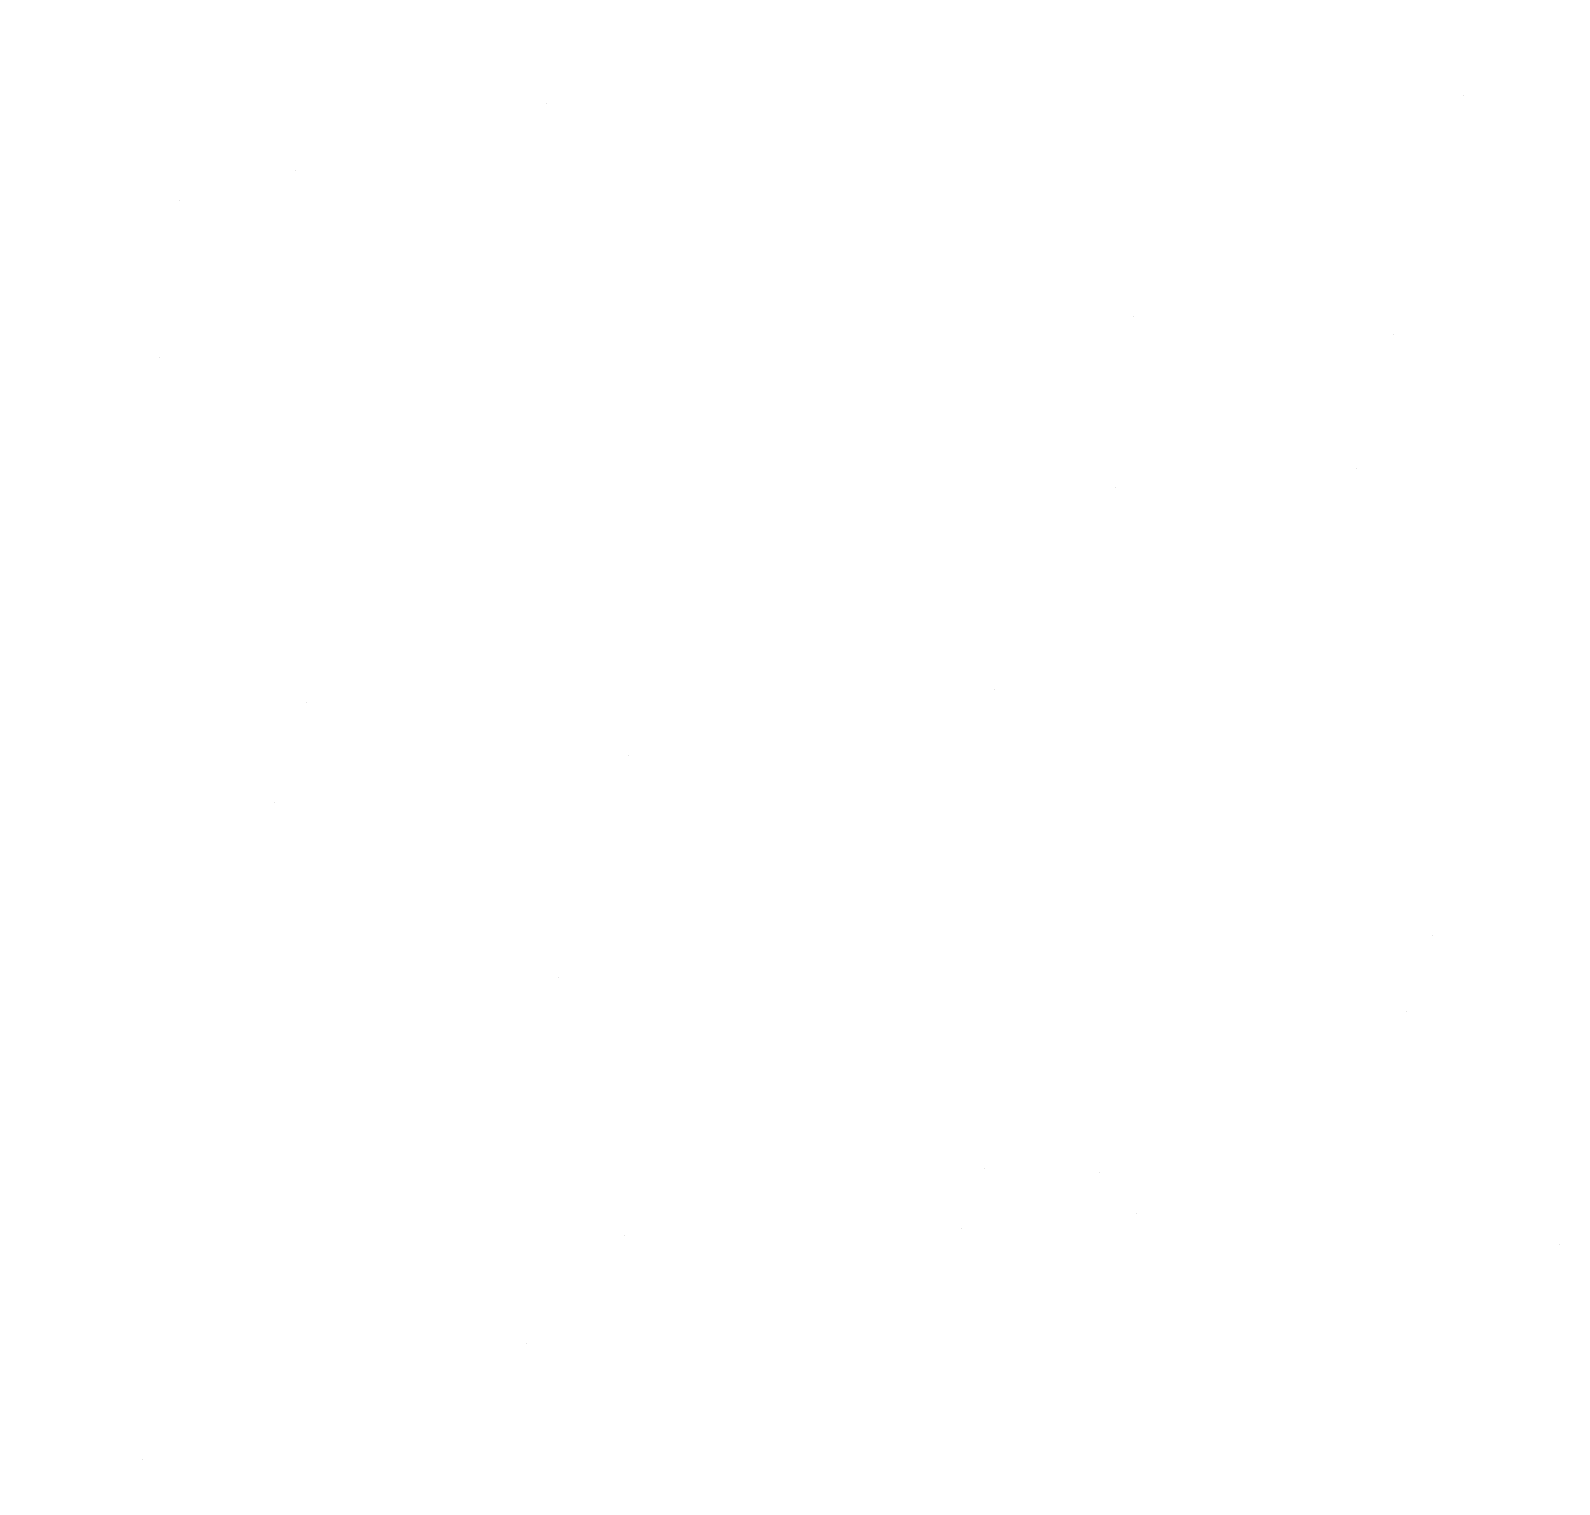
# Model space of a CAD drawing. Extents: x 17.6 to 52.5, y 0.1 to 49.5.
# Drawn here: x 48.67 to 49.749, y 7.66 to 8.686 of the extents above; entities that cross this region are included whole.
import ezdxf

# ---------------------------------------------------------------- set-up
doc = ezdxf.new("R2010")
doc.units = 0
doc.layers.get('0').update_dxf_attribs({"linetype": 'CONTINUOUS'})

msp = doc.modelspace()

# ---------------------------------------------------------------- linework, layer by layer
at = {"color": 7, "const_width": 0.0000000783}
for points in [[(49.7023, 8.686), (49.6985, 8.6641), (49.7074, 8.6622), (49.7149, 8.6588), (49.7208, 8.6539), (49.7251, 8.6476), (49.7277, 8.6398), (49.7285, 8.6304), (49.7278, 8.6212), (49.7255, 8.6137), (49.7217, 8.6079), (49.7168, 8.6038), (49.7114, 8.6014), (49.7055, 8.6006), (49.7004, 8.6013), (49.696, 8.6034), (49.6925, 8.607), (49.6901, 8.6116), (49.6873, 8.6191), (49.6842, 8.6296), (49.6798, 8.6441), (49.6759, 8.6553), (49.6724, 8.6632), (49.6687, 8.669), (49.6641, 8.6737), (49.6586, 8.6774), (49.6526, 8.6801), (49.6461, 8.6817), (49.6392, 8.6823), (49.633, 8.6818), (49.627, 8.6805), (49.6213, 8.6783), (49.6162, 8.6753), (49.6116, 8.6717), (49.6077, 8.6675), (49.605, 8.6636), (49.6026, 8.6589), (49.6005, 8.6534), (49.5989, 8.6474), (49.5979, 8.641), (49.5976, 8.6344), (49.5981, 8.6246), (49.5998, 8.6156), (49.6025, 8.6075), (49.6061, 8.6004), (49.6106, 8.5947), (49.6158, 8.5904), (49.622, 8.5871), (49.6294, 8.5846), (49.6381, 8.5828), (49.6414, 8.6044), (49.6345, 8.606), (49.6287, 8.6088), (49.624, 8.6129), (49.6205, 8.6182), (49.6184, 8.6248), (49.6177, 8.6328), (49.6183, 8.6419), (49.6202, 8.6492), (49.6233, 8.6545), (49.6272, 8.6581), (49.6316, 8.6602), (49.6364, 8.661), (49.6395, 8.6607), (49.6423, 8.6598), (49.645, 8.6583), (49.6474, 8.6561), (49.6496, 8.6533), (49.6515, 8.6498), (49.6528, 8.6462), (49.6549, 8.6397), (49.6578, 8.6303), (49.6621, 8.6163), (49.6659, 8.6054), (49.6691, 8.5977), (49.6725, 8.5919), (49.6768, 8.5871), (49.682, 8.5832), (49.6881, 8.5802), (49.6951, 8.5785), (49.703, 8.5779), (49.711, 8.5786), (49.7187, 8.5807), (49.726, 8.5843), (49.7327, 8.5892), (49.7383, 8.5954), (49.7428, 8.6029), (49.7461, 8.6113), (49.748, 8.6205), (49.7487, 8.6303), (49.7474, 8.6459), (49.7435, 8.6588), (49.737, 8.669), (49.7279, 8.6768), (49.7164, 8.6824), (49.7023, 8.686)], [(48.8184, 8.5881), (48.8215, 8.5653), (48.8352, 8.5699), (48.8467, 8.5765), (48.8559, 8.5852), (48.8627, 8.5959), (48.8668, 8.6083), (48.8682, 8.6225), (48.866, 8.6402), (48.8595, 8.6553), (48.8487, 8.6678), (48.8339, 8.677), (48.8156, 8.6826), (48.7939, 8.6845), (48.7714, 8.6826), (48.7525, 8.677), (48.7372, 8.6676), (48.726, 8.6552), (48.7193, 8.6406), (48.7171, 8.6237), (48.7193, 8.6074), (48.7258, 8.5932), (48.7368, 8.5811), (48.7518, 8.5719), (48.7703, 8.5664), (48.7924, 8.5645), (48.7941, 8.5645), (48.7962, 8.5646), (48.7989, 8.5647), (48.7989, 8.6617), (48.8135, 8.6598), (48.8257, 8.6558), (48.8354, 8.6496), (48.8424, 8.6417), (48.8466, 8.6326), (48.848, 8.6224), (48.8473, 8.6147), (48.8449, 8.6078), (48.841, 8.6017), (48.8353, 8.5963), (48.8278, 8.5918), (48.8184, 8.5881)], [(49.2138, 8.6771), (49.0138, 8.6771), (49.0138, 8.657), (49.0326, 8.657), (49.0259, 8.6521), (49.0204, 8.6467), (49.0161, 8.641), (49.013, 8.6346), (49.0112, 8.6274), (49.0106, 8.6193), (49.0116, 8.6086), (49.0148, 8.5988), (49.0201, 8.5899), (49.0273, 8.5821), (49.0363, 8.5757), (49.047, 8.5707), (49.0589, 8.567), (49.0716, 8.5649), (49.085, 8.5642), (49.0993, 8.565), (49.1127, 8.5673), (49.125, 8.5713), (49.1359, 8.5768), (49.145, 8.5838), (49.1522, 8.5922), (49.1575, 8.6014), (49.1606, 8.611), (49.1617, 8.6209), (49.1611, 8.628), (49.1594, 8.6346), (49.1565, 8.6407), (49.1528, 8.6462), (49.1484, 8.651), (49.1434, 8.6551), (49.2138, 8.6551), (49.2138, 8.6771)], [(49.399, 8.5922), (49.4021, 8.5705), (49.4175, 8.5741), (49.4305, 8.5802), (49.4411, 8.5887), (49.4489, 8.5992), (49.4536, 8.6112), (49.4552, 8.6247), (49.453, 8.6413), (49.4466, 8.6556), (49.4358, 8.6676), (49.421, 8.6767), (49.4025, 8.6821), (49.3802, 8.6839), (49.3652, 8.6831), (49.3516, 8.6808), (49.3392, 8.6769), (49.3285, 8.6714), (49.3197, 8.6643), (49.3129, 8.6556), (49.308, 8.6458), (49.3051, 8.6355), (49.3041, 8.6246), (49.3054, 8.6113), (49.3094, 8.5997), (49.316, 8.5899), (49.325, 8.582), (49.3363, 8.5762), (49.3498, 8.5726), (49.3535, 8.5941), (49.3446, 8.5966), (49.3373, 8.6002), (49.3316, 8.6049), (49.3275, 8.6104), (49.325, 8.6167), (49.3242, 8.6237), (49.3257, 8.6341), (49.3301, 8.6432), (49.3375, 8.6508), (49.3481, 8.6566), (49.3621, 8.66), (49.3795, 8.6612), (49.3972, 8.6601), (49.4113, 8.6567), (49.4218, 8.6512), (49.4292, 8.6438), (49.4336, 8.635), (49.435, 8.6249), (49.4341, 8.6168), (49.4311, 8.6095), (49.4262, 8.6032), (49.4192, 8.5982), (49.4102, 8.5945), (49.399, 8.5922)], [(48.7787, 8.5878), (48.7676, 8.5894), (48.7585, 8.5922), (48.7514, 8.5961), (48.7435, 8.6039), (48.7388, 8.613), (48.7372, 8.6235), (48.7385, 8.6331), (48.7422, 8.6416), (48.7485, 8.649), (48.7569, 8.6549), (48.767, 8.6587), (48.7787, 8.6605), (48.7787, 8.5878)], [(49.087, 8.6572), (49.1039, 8.656), (49.1177, 8.6526), (49.1282, 8.647), (49.1356, 8.6397), (49.1401, 8.6315), (49.1415, 8.6224), (49.14, 8.613), (49.1354, 8.6046), (49.1277, 8.5972), (49.1168, 8.5914), (49.1026, 8.5879), (49.0849, 8.5867), (49.068, 8.5878), (49.0542, 8.5913), (49.0435, 8.5969), (49.0359, 8.6042), (49.0313, 8.6123), (49.0298, 8.6214), (49.0314, 8.6304), (49.0363, 8.6387), (49.0444, 8.6463), (49.0556, 8.6523), (49.0698, 8.656), (49.087, 8.6572)], [(49.6989, 8.4626), (49.702, 8.4398), (49.7157, 8.4444), (49.7272, 8.4511), (49.7364, 8.4598), (49.7432, 8.4704), (49.7473, 8.4828), (49.7487, 8.497), (49.7465, 8.5147), (49.74, 8.5298), (49.7292, 8.5423), (49.7144, 8.5516), (49.6961, 8.5572), (49.6744, 8.559), (49.6519, 8.5571), (49.633, 8.5515), (49.6177, 8.5421), (49.6065, 8.5297), (49.5998, 8.5151), (49.5976, 8.4982), (49.5998, 8.4819), (49.6064, 8.4677), (49.6173, 8.4556), (49.6323, 8.4464), (49.6508, 8.4409), (49.6729, 8.4391), (49.6746, 8.4391), (49.6767, 8.4391), (49.6794, 8.4392), (49.6794, 8.5362), (49.694, 8.5343), (49.7062, 8.5303), (49.7159, 8.5241), (49.7229, 8.5162), (49.7271, 8.5072), (49.7285, 8.4969), (49.7278, 8.4892), (49.7254, 8.4823), (49.7215, 8.4762), (49.7158, 8.4709), (49.7083, 8.4663), (49.6989, 8.4626)], [(49.1119, 8.4485), (49.115, 8.4257), (49.1287, 8.4303), (49.1402, 8.437), (49.1494, 8.4457), (49.1562, 8.4563), (49.1603, 8.4687), (49.1617, 8.4829), (49.1595, 8.5006), (49.153, 8.5157), (49.1422, 8.5282), (49.1274, 8.5375), (49.1091, 8.5431), (49.0874, 8.5449), (49.0649, 8.543), (49.046, 8.5374), (49.0307, 8.528), (49.0195, 8.5156), (49.0128, 8.501), (49.0106, 8.4842), (49.0128, 8.4678), (49.0194, 8.4536), (49.0303, 8.4415), (49.0453, 8.4323), (49.0638, 8.4268), (49.0859, 8.425), (49.0876, 8.425), (49.0897, 8.425), (49.0924, 8.4251), (49.0924, 8.5221), (49.107, 8.5202), (49.1192, 8.5162), (49.1289, 8.51), (49.1359, 8.5021), (49.1401, 8.4931), (49.1415, 8.4828), (49.1408, 8.4751), (49.1384, 8.4682), (49.1345, 8.4621), (49.1288, 8.4568), (49.1213, 8.4522), (49.1119, 8.4485)], [(49.4519, 8.4664), (49.4307, 8.4664), (49.4443, 8.4777), (49.4525, 8.4915), (49.4552, 8.5077), (49.4546, 8.5152), (49.453, 8.5224), (49.4503, 8.5292), (49.4467, 8.5353), (49.4426, 8.5402), (49.438, 8.544), (49.4327, 8.5469), (49.4266, 8.5492), (49.4198, 8.5508), (49.414, 8.5516), (49.4064, 8.552), (49.3969, 8.5522), (49.3073, 8.5522), (49.3073, 8.5301), (49.3875, 8.5301), (49.3989, 8.53), (49.4076, 8.5295), (49.4134, 8.5288), (49.4194, 8.5268), (49.4244, 8.5239), (49.4286, 8.5199), (49.4316, 8.5151), (49.4335, 8.5095), (49.4341, 8.5033), (49.4335, 8.4968), (49.4316, 8.4906), (49.4284, 8.4846), (49.4242, 8.4794), (49.4191, 8.4753), (49.4131, 8.4723), (49.4056, 8.4703), (49.3962, 8.4691), (49.3848, 8.4687), (49.3073, 8.4687), (49.3073, 8.4467), (49.4519, 8.4467), (49.4519, 8.4664)], [(48.8649, 8.5376), (48.7203, 8.5376), (48.7203, 8.5177), (48.7409, 8.5177), (48.7277, 8.5068), (48.7197, 8.4929), (48.7171, 8.4763), (48.7176, 8.4687), (48.7192, 8.4615), (48.7218, 8.4547), (48.7252, 8.4487), (48.7293, 8.4437), (48.7341, 8.4399), (48.7395, 8.437), (48.7455, 8.4347), (48.7522, 8.4331), (48.7579, 8.4324), (48.7658, 8.432), (48.776, 8.4318), (48.8649, 8.4318), (48.8649, 8.4539), (48.777, 8.4539), (48.7678, 8.4542), (48.7604, 8.455), (48.7546, 8.4565), (48.75, 8.4586), (48.746, 8.4617), (48.7427, 8.4656), (48.7403, 8.4702), (48.7388, 8.4753), (48.7383, 8.481), (48.7394, 8.4899), (48.7427, 8.498), (48.7483, 8.5053), (48.7569, 8.511), (48.7694, 8.5144), (48.786, 8.5155), (48.8649, 8.5155), (48.8649, 8.5376)], [(49.6593, 8.4623), (49.6481, 8.4639), (49.639, 8.4667), (49.6319, 8.4707), (49.624, 8.4784), (49.6193, 8.4875), (49.6177, 8.498), (49.619, 8.5076), (49.6228, 8.5161), (49.629, 8.5235), (49.6374, 8.5294), (49.6475, 8.5332), (49.6593, 8.535), (49.6593, 8.4623)], [(49.0722, 8.4483), (49.0611, 8.4498), (49.052, 8.4526), (49.0449, 8.4566), (49.037, 8.4643), (49.0323, 8.4734), (49.0307, 8.4839), (49.032, 8.4935), (49.0357, 8.502), (49.042, 8.5095), (49.0504, 8.5153), (49.0605, 8.5191), (49.0722, 8.5209), (49.0722, 8.4483)], [(49.4341, 8.3272), (49.4411, 8.3353), (49.4465, 8.3431), (49.4504, 8.3508), (49.4531, 8.3585), (49.4547, 8.3666), (49.4552, 8.3751), (49.4539, 8.3883), (49.45, 8.3993), (49.4436, 8.4081), (49.4351, 8.4145), (49.4252, 8.4183), (49.4138, 8.4196), (49.4069, 8.4191), (49.4005, 8.4176), (49.3944, 8.4152), (49.3889, 8.412), (49.3842, 8.4082), (49.3803, 8.4038), (49.3771, 8.3989), (49.3744, 8.3937), (49.3723, 8.388), (49.371, 8.3829), (49.3698, 8.3764), (49.3686, 8.3684), (49.3661, 8.3521), (49.3633, 8.339), (49.3602, 8.329), (49.3572, 8.329), (49.3551, 8.3289), (49.3538, 8.3289), (49.3448, 8.3296), (49.3377, 8.3317), (49.3327, 8.3352), (49.3281, 8.3417), (49.3253, 8.3501), (49.3244, 8.3603), (49.325, 8.3697), (49.3271, 8.3774), (49.3304, 8.3833), (49.3355, 8.3878), (49.3426, 8.3914), (49.3519, 8.3942), (49.3486, 8.4158), (49.339, 8.4134), (49.3307, 8.4102), (49.3238, 8.4061), (49.3179, 8.4009), (49.3131, 8.3945), (49.3092, 8.3866), (49.3063, 8.3777), (49.3046, 8.3678), (49.3041, 8.3571), (49.3046, 8.3467), (49.306, 8.3377), (49.3084, 8.33), (49.3116, 8.3237), (49.3152, 8.3186), (49.3194, 8.3147), (49.3242, 8.3118), (49.3297, 8.3095), (49.3361, 8.3078), (49.3414, 8.3072), (49.3489, 8.3069), (49.3587, 8.3067), (49.3913, 8.3067), (49.4113, 8.3066), (49.4257, 8.3061), (49.4346, 8.3053), (49.4405, 8.3041), (49.4463, 8.3022), (49.4519, 8.2998), (49.4519, 8.3228), (49.4466, 8.3248), (49.4406, 8.3263), (49.4341, 8.3272)], [(48.843, 8.3499), (48.8647, 8.3467), (48.8659, 8.3527), (48.8666, 8.3582), (48.8668, 8.3633), (48.8664, 8.3707), (48.865, 8.377), (48.8626, 8.382), (48.8595, 8.3859), (48.8558, 8.389), (48.8515, 8.3913), (48.8452, 8.3928), (48.8356, 8.3937), (48.8226, 8.394), (48.7394, 8.394), (48.7394, 8.4101), (48.7203, 8.4101), (48.7203, 8.394), (48.6845, 8.394), (48.6698, 8.372), (48.7203, 8.372), (48.7203, 8.3499), (48.7394, 8.3499), (48.7394, 8.372), (48.8239, 8.372), (48.8301, 8.3719), (48.8346, 8.3715), (48.8374, 8.3709), (48.8393, 8.3699), (48.8409, 8.3687), (48.8422, 8.3671), (48.8432, 8.3651), (48.8438, 8.3626), (48.844, 8.3595), (48.8439, 8.3568), (48.8435, 8.3536), (48.843, 8.3499)], [(49.7454, 8.4121), (49.6008, 8.4121), (49.6008, 8.3923), (49.6214, 8.3923), (49.6082, 8.3813), (49.6002, 8.3675), (49.5976, 8.3508), (49.5981, 8.3432), (49.5997, 8.336), (49.6023, 8.3292), (49.6057, 8.3232), (49.6098, 8.3183), (49.6146, 8.3145), (49.62, 8.3115), (49.626, 8.3092), (49.6327, 8.3076), (49.6384, 8.3069), (49.6463, 8.3065), (49.6565, 8.3064), (49.7454, 8.3064), (49.7454, 8.3284), (49.6575, 8.3284), (49.6483, 8.3287), (49.6409, 8.3296), (49.6351, 8.331), (49.6305, 8.3332), (49.6265, 8.3362), (49.6232, 8.3401), (49.6208, 8.3447), (49.6193, 8.3499), (49.6188, 8.3555), (49.6199, 8.3645), (49.6232, 8.3726), (49.6288, 8.3798), (49.6374, 8.3855), (49.6499, 8.3889), (49.6665, 8.3901), (49.7454, 8.3901), (49.7454, 8.4121)], [(49.1584, 8.3983), (49.0138, 8.3983), (49.0138, 8.3784), (49.0358, 8.3784), (49.0267, 8.3735), (49.0199, 8.3688), (49.0155, 8.3644), (49.0128, 8.36), (49.0111, 8.3552), (49.0106, 8.3502), (49.0115, 8.3428), (49.0141, 8.3352), (49.0185, 8.3276), (49.0412, 8.3352), (49.0383, 8.3406), (49.0365, 8.3459), (49.0359, 8.3513), (49.0364, 8.356), (49.038, 8.3603), (49.0407, 8.3643), (49.0444, 8.3678), (49.0488, 8.3705), (49.0541, 8.3725), (49.0631, 8.3746), (49.0727, 8.3758), (49.0827, 8.3762), (49.1584, 8.3762), (49.1584, 8.3983)], [(49.3794, 8.329), (49.3828, 8.3384), (49.3859, 8.3504), (49.3886, 8.3651), (49.3901, 8.3732), (49.3918, 8.3797), (49.3935, 8.3843), (49.3956, 8.3878), (49.3983, 8.3907), (49.4015, 8.393), (49.4051, 8.3947), (49.409, 8.3957), (49.4131, 8.3961), (49.4193, 8.3953), (49.4247, 8.3931), (49.4295, 8.3894), (49.4331, 8.3842), (49.4353, 8.3777), (49.436, 8.3698), (49.4353, 8.3617), (49.4332, 8.3541), (49.4298, 8.3472), (49.4252, 8.3411), (49.4195, 8.3363), (49.4129, 8.3326), (49.4064, 8.3306), (49.3983, 8.3294), (49.3883, 8.329), (49.3794, 8.329)], [(48.8649, 8.3285), (48.7203, 8.3285), (48.7203, 8.3087), (48.7423, 8.3087), (48.7332, 8.3038), (48.7264, 8.2991), (48.722, 8.2947), (48.7193, 8.2902), (48.7176, 8.2855), (48.7171, 8.2805), (48.718, 8.273), (48.7206, 8.2655), (48.725, 8.2578), (48.7477, 8.2654), (48.7448, 8.2708), (48.743, 8.2762), (48.7424, 8.2816), (48.7429, 8.2863), (48.7445, 8.2906), (48.7472, 8.2946), (48.7509, 8.2981), (48.7553, 8.3008), (48.7606, 8.3028), (48.7696, 8.3049), (48.7792, 8.3061), (48.7892, 8.3065), (48.8649, 8.3065), (48.8649, 8.3285)], [(49.1153, 8.3233), (49.1115, 8.3015), (49.1204, 8.2995), (49.1279, 8.2961), (49.1338, 8.2912), (49.1381, 8.2849), (49.1407, 8.2771), (49.1415, 8.2678), (49.1408, 8.2585), (49.1385, 8.251), (49.1347, 8.2452), (49.1298, 8.2411), (49.1244, 8.2387), (49.1185, 8.2379), (49.1134, 8.2386), (49.109, 8.2408), (49.1055, 8.2444), (49.1031, 8.2489), (49.1003, 8.2564), (49.0972, 8.2669), (49.0928, 8.2814), (49.0889, 8.2926), (49.0854, 8.3005), (49.0816, 8.3063), (49.0771, 8.311), (49.0716, 8.3148), (49.0656, 8.3174), (49.0591, 8.3191), (49.0522, 8.3196), (49.046, 8.3192), (49.04, 8.3178), (49.0343, 8.3156), (49.0292, 8.3126), (49.0246, 8.309), (49.0207, 8.3048), (49.018, 8.3009), (49.0156, 8.2963), (49.0135, 8.2907), (49.0119, 8.2847), (49.0109, 8.2783), (49.0106, 8.2717), (49.0111, 8.2619), (49.0128, 8.2529), (49.0155, 8.2448), (49.0191, 8.2378), (49.0236, 8.2321), (49.0288, 8.2277), (49.035, 8.2244), (49.0424, 8.2219), (49.0511, 8.2201), (49.0544, 8.2417), (49.0475, 8.2433), (49.0417, 8.2461), (49.037, 8.2502), (49.0335, 8.2555), (49.0314, 8.2622), (49.0307, 8.2701), (49.0313, 8.2793), (49.0332, 8.2865), (49.0363, 8.2918), (49.0402, 8.2954), (49.0446, 8.2976), (49.0494, 8.2983), (49.0524, 8.298), (49.0553, 8.2971), (49.058, 8.2956), (49.0604, 8.2934), (49.0626, 8.2906), (49.0645, 8.2871), (49.0658, 8.2835), (49.0679, 8.277), (49.0708, 8.2676), (49.0751, 8.2536), (49.0789, 8.2427), (49.0821, 8.235), (49.0855, 8.2293), (49.0898, 8.2244), (49.095, 8.2205), (49.1011, 8.2176), (49.1081, 8.2158), (49.1159, 8.2152), (49.124, 8.2159), (49.1317, 8.2181), (49.139, 8.2216), (49.1457, 8.2266), (49.1513, 8.2328), (49.1558, 8.2402), (49.1591, 8.2486), (49.161, 8.2578), (49.1617, 8.2676), (49.1604, 8.2832), (49.1565, 8.2961), (49.15, 8.3063), (49.1409, 8.3141), (49.1294, 8.3198), (49.1153, 8.3233)], [(49.7235, 8.2244), (49.7452, 8.2212), (49.7464, 8.2272), (49.7471, 8.2328), (49.7473, 8.2379), (49.7469, 8.2453), (49.7455, 8.2515), (49.7431, 8.2565), (49.74, 8.2605), (49.7363, 8.2636), (49.732, 8.2658), (49.7257, 8.2673), (49.7161, 8.2682), (49.7031, 8.2685), (49.6199, 8.2685), (49.6199, 8.2847), (49.6008, 8.2847), (49.6008, 8.2685), (49.565, 8.2685), (49.5503, 8.2466), (49.6008, 8.2466), (49.6008, 8.2244), (49.6199, 8.2244), (49.6199, 8.2466), (49.7044, 8.2466), (49.7106, 8.2464), (49.7151, 8.2461), (49.7179, 8.2454), (49.7198, 8.2445), (49.7214, 8.2432), (49.7227, 8.2416), (49.7237, 8.2396), (49.7243, 8.2371), (49.7245, 8.2341), (49.7244, 8.2314), (49.724, 8.2281), (49.7235, 8.2244)], [(49.4519, 8.273), (49.2523, 8.273), (49.2523, 8.251), (49.4519, 8.251), (49.4519, 8.273)], [(48.8184, 8.1557), (48.8215, 8.1329), (48.8352, 8.1375), (48.8467, 8.1441), (48.8559, 8.1528), (48.8627, 8.1635), (48.8668, 8.1759), (48.8682, 8.1901), (48.866, 8.2078), (48.8595, 8.2229), (48.8487, 8.2354), (48.8339, 8.2447), (48.8156, 8.2502), (48.7939, 8.2521), (48.7714, 8.2502), (48.7525, 8.2446), (48.7372, 8.2352), (48.726, 8.2228), (48.7193, 8.2082), (48.7171, 8.1913), (48.7193, 8.175), (48.7258, 8.1608), (48.7368, 8.1487), (48.7518, 8.1395), (48.7703, 8.134), (48.7924, 8.1321), (48.7941, 8.1321), (48.7962, 8.1322), (48.7989, 8.1323), (48.7989, 8.2293), (48.8135, 8.2274), (48.8257, 8.2234), (48.8354, 8.2172), (48.8424, 8.2093), (48.8466, 8.2002), (48.848, 8.19), (48.8473, 8.1823), (48.8449, 8.1754), (48.841, 8.1693), (48.8353, 8.1639), (48.8278, 8.1594), (48.8184, 8.1557)], [(48.7787, 8.1554), (48.7676, 8.157), (48.7585, 8.1598), (48.7514, 8.1637), (48.7435, 8.1715), (48.7388, 8.1806), (48.7372, 8.1911), (48.7385, 8.2007), (48.7422, 8.2092), (48.7485, 8.2166), (48.7569, 8.2225), (48.767, 8.2263), (48.7787, 8.2281), (48.7787, 8.1554)], [(49.5073, 8.1339), (49.4365, 8.1339), (49.4416, 8.1377), (49.446, 8.1425), (49.4499, 8.1482), (49.4528, 8.1545), (49.4546, 8.1611), (49.4552, 8.1679), (49.4529, 8.1826), (49.4461, 8.1959), (49.4346, 8.2078), (49.4192, 8.2171), (49.4005, 8.2227), (49.3783, 8.2245), (49.3643, 8.2238), (49.3512, 8.2215), (49.3392, 8.2177), (49.3286, 8.2125), (49.3199, 8.2059), (49.313, 8.198), (49.308, 8.1891), (49.3051, 8.1796), (49.3041, 8.1696), (49.3066, 8.1547), (49.3141, 8.142), (49.3267, 8.1316), (49.3073, 8.1316), (49.3073, 8.1118), (49.5073, 8.1118), (49.5073, 8.1339)], [(49.3792, 8.2019), (49.3963, 8.2007), (49.4102, 8.1972), (49.4211, 8.1913), (49.4288, 8.1838), (49.4335, 8.1754), (49.435, 8.1661), (49.4336, 8.1571), (49.4291, 8.149), (49.4218, 8.1418), (49.4114, 8.1362), (49.3979, 8.1328), (49.3814, 8.1316), (49.3638, 8.1328), (49.3493, 8.1364), (49.338, 8.1424), (49.3299, 8.1499), (49.325, 8.1583), (49.3234, 8.1675), (49.3249, 8.1766), (49.3294, 8.1847), (49.337, 8.1919), (49.3477, 8.1974), (49.3618, 8.2007), (49.3792, 8.2019)], [(49.574, 8.2027), (49.5458, 8.2027), (49.5458, 8.1807), (49.574, 8.1807), (49.574, 8.2027)], [(49.6008, 8.2027), (49.6008, 8.1807), (49.7454, 8.1807), (49.7454, 8.2027), (49.6008, 8.2027)], [(49.0861, 8.1972), (49.0617, 8.195), (49.0418, 8.1883), (49.0266, 8.1771), (49.0177, 8.1651), (49.0124, 8.1515), (49.0106, 8.1362), (49.0127, 8.1194), (49.0193, 8.1048), (49.0301, 8.0923), (49.0448, 8.0829), (49.0628, 8.0772), (49.0841, 8.0753), (49.1014, 8.0761), (49.116, 8.0786), (49.128, 8.0828), (49.1379, 8.0886), (49.1461, 8.0959), (49.1528, 8.1048), (49.1578, 8.1146), (49.1607, 8.1251), (49.1617, 8.1362), (49.1595, 8.1532), (49.153, 8.168), (49.1422, 8.1804), (49.1273, 8.1897), (49.1086, 8.1953), (49.0861, 8.1972)], [(49.0861, 8.1745), (49.1031, 8.1733), (49.117, 8.1697), (49.1277, 8.1636), (49.1354, 8.1557), (49.14, 8.1466), (49.1415, 8.1362), (49.14, 8.1258), (49.1354, 8.1167), (49.1277, 8.1089), (49.1168, 8.1028), (49.1027, 8.0992), (49.0853, 8.098), (49.0689, 8.0992), (49.0553, 8.1028), (49.0447, 8.1089), (49.037, 8.1168), (49.0324, 8.1259), (49.0309, 8.1362), (49.0324, 8.1466), (49.037, 8.1557), (49.0446, 8.1636), (49.0553, 8.1697), (49.0692, 8.1733), (49.0861, 8.1745)], [(49.7454, 8.1471), (49.6008, 8.1471), (49.6008, 8.1274), (49.6211, 8.1274), (49.6145, 8.1228), (49.6088, 8.1174), (49.604, 8.1111), (49.6005, 8.104), (49.5983, 8.0962), (49.5976, 8.0879), (49.5983, 8.0788), (49.6005, 8.0709), (49.6043, 8.0642), (49.6093, 8.0586), (49.6155, 8.0543), (49.6229, 8.0511), (49.6088, 8.0398), (49.6004, 8.0264), (49.5976, 8.011), (49.5989, 7.999), (49.6029, 7.9891), (49.6095, 7.9812), (49.6189, 7.9754), (49.6311, 7.9719), (49.6462, 7.9708), (49.7454, 7.9708), (49.7454, 7.9927), (49.6544, 7.9927), (49.6455, 7.9929), (49.6384, 7.9937), (49.6332, 7.9948), (49.6291, 7.9967), (49.6257, 7.9993), (49.6228, 8.0026), (49.6206, 8.0066), (49.6193, 8.011), (49.6188, 8.0159), (49.6199, 8.0245), (49.6233, 8.0321), (49.629, 8.0386), (49.6371, 8.0437), (49.6479, 8.0467), (49.6614, 8.0477), (49.7454, 8.0477), (49.7454, 8.0698), (49.6515, 8.0698), (49.6415, 8.0704), (49.6333, 8.0722), (49.627, 8.0752), (49.6224, 8.0795), (49.6197, 8.0854), (49.6188, 8.0928), (49.6194, 8.0989), (49.6212, 8.1046), (49.6243, 8.11), (49.6285, 8.1148), (49.6338, 8.1186), (49.6402, 8.1215), (49.6482, 8.1235), (49.6583, 8.1246), (49.6704, 8.125), (49.7454, 8.125), (49.7454, 8.1471)], [(48.8769, 8.1092), (48.8804, 8.0878), (48.8871, 8.0864), (48.8925, 8.0839), (48.8965, 8.0803), (48.9003, 8.0742), (48.9026, 8.0667), (48.9033, 8.0579), (48.9026, 8.0485), (48.9003, 8.0406), (48.8965, 8.0342), (48.8914, 8.0293), (48.885, 8.0255), (48.8774, 8.023), (48.8706, 8.022), (48.8601, 8.0215), (48.846, 8.0214), (48.8565, 8.0318), (48.8628, 8.0438), (48.8649, 8.0574), (48.8625, 8.0739), (48.8554, 8.0878), (48.8434, 8.0989), (48.8281, 8.1071), (48.8109, 8.112), (48.7918, 8.1136), (48.7784, 8.1129), (48.7656, 8.1106), (48.7536, 8.1069), (48.7429, 8.1017), (48.7338, 8.0952), (48.7266, 8.0874), (48.7213, 8.0783), (48.7181, 8.0683), (48.7171, 8.0573), (48.7194, 8.0428), (48.7263, 8.0302), (48.7378, 8.0193), (48.7203, 8.0193), (48.7203, 7.999), (48.8453, 7.999), (48.8656, 7.9996), (48.8816, 8.0017), (48.8932, 8.0051), (48.9019, 8.0101), (48.9093, 8.0166), (48.9154, 8.0247), (48.92, 8.0344), (48.9227, 8.0454), (48.9236, 8.0578), (48.9223, 8.0723), (48.9184, 8.0848), (48.912, 8.0954), (48.9029, 8.1033), (48.8912, 8.1079), (48.8769, 8.1092)], [(48.79, 8.091), (48.8073, 8.0898), (48.8211, 8.0864), (48.8316, 8.0808), (48.8388, 8.0734), (48.8432, 8.065), (48.8446, 8.0553), (48.8432, 8.0457), (48.8389, 8.0372), (48.8316, 8.0298), (48.8213, 8.0241), (48.8077, 8.0207), (48.7909, 8.0195), (48.7746, 8.0207), (48.7613, 8.0242), (48.7508, 8.0301), (48.7434, 8.0377), (48.7389, 8.0462), (48.7374, 8.0557), (48.7388, 8.065), (48.7433, 8.0733), (48.7506, 8.0807), (48.7609, 8.0864), (48.7741, 8.0898), (48.79, 8.091)], [(49.4519, 7.992), (49.4307, 7.992), (49.4443, 8.0033), (49.4525, 8.0171), (49.4552, 8.0333), (49.4546, 8.0408), (49.453, 8.0479), (49.4503, 8.0548), (49.4467, 8.0608), (49.4426, 8.0658), (49.438, 8.0696), (49.4327, 8.0725), (49.4266, 8.0748), (49.4198, 8.0764), (49.414, 8.0771), (49.4064, 8.0776), (49.3969, 8.0777), (49.3073, 8.0777), (49.3073, 8.0557), (49.3875, 8.0557), (49.3989, 8.0555), (49.4076, 8.0551), (49.4134, 8.0543), (49.4194, 8.0524), (49.4244, 8.0495), (49.4286, 8.0455), (49.4316, 8.0407), (49.4335, 8.0351), (49.4341, 8.0288), (49.4335, 8.0224), (49.4316, 8.0162), (49.4284, 8.0102), (49.4242, 8.005), (49.4191, 8.0009), (49.4131, 7.9979), (49.4056, 7.9959), (49.3962, 7.9947), (49.3848, 7.9943), (49.3073, 7.9943), (49.3073, 7.9722), (49.4519, 7.9722), (49.4519, 7.992)], [(49.1584, 8.0494), (49.0138, 8.0494), (49.0138, 8.0296), (49.0344, 8.0296), (49.0212, 8.0186), (49.0132, 8.0048), (49.0106, 7.9882), (49.0111, 7.9805), (49.0127, 7.9733), (49.0153, 7.9665), (49.0187, 7.9605), (49.0228, 7.9556), (49.0276, 7.9518), (49.033, 7.9488), (49.039, 7.9466), (49.0457, 7.9449), (49.0514, 7.9442), (49.0593, 7.9438), (49.0695, 7.9437), (49.1584, 7.9437), (49.1584, 7.9657), (49.0705, 7.9657), (49.0613, 7.966), (49.0539, 7.9669), (49.0481, 7.9683), (49.0435, 7.9705), (49.0395, 7.9735), (49.0362, 7.9774), (49.0338, 7.9821), (49.0323, 7.9872), (49.0318, 7.9928), (49.0329, 8.0018), (49.0362, 8.0099), (49.0418, 8.0171), (49.0504, 8.0228), (49.0629, 8.0262), (49.0795, 8.0274), (49.1584, 8.0274), (49.1584, 8.0494)], [(48.8471, 7.8807), (48.854, 7.8888), (48.8595, 7.8966), (48.8634, 7.9043), (48.8661, 7.912), (48.8677, 7.9201), (48.8682, 7.9286), (48.8669, 7.9418), (48.863, 7.9528), (48.8566, 7.9616), (48.8481, 7.968), (48.8382, 7.9718), (48.8268, 7.9731), (48.8199, 7.9726), (48.8135, 7.9712), (48.8074, 7.9687), (48.8019, 7.9655), (48.7972, 7.9618), (48.7933, 7.9574), (48.7901, 7.9525), (48.7874, 7.9472), (48.7853, 7.9415), (48.784, 7.9364), (48.7828, 7.9299), (48.7816, 7.9219), (48.7791, 7.9056), (48.7763, 7.8925), (48.7732, 7.8826), (48.7702, 7.8825), (48.7681, 7.8824), (48.7668, 7.8824), (48.7578, 7.8831), (48.7507, 7.8852), (48.7457, 7.8887), (48.7411, 7.8952), (48.7383, 7.9036), (48.7374, 7.9138), (48.738, 7.9233), (48.7401, 7.9309), (48.7434, 7.9368), (48.7485, 7.9413), (48.7556, 7.9449), (48.7649, 7.9477), (48.7616, 7.9693), (48.752, 7.9669), (48.7437, 7.9637), (48.7367, 7.9596), (48.7309, 7.9545), (48.7261, 7.948), (48.7222, 7.9401), (48.7193, 7.9312), (48.7176, 7.9214), (48.7171, 7.9106), (48.7176, 7.9002), (48.719, 7.8912), (48.7214, 7.8835), (48.7246, 7.8772), (48.7282, 7.8721), (48.7324, 7.8682), (48.7372, 7.8653), (48.7427, 7.863), (48.7491, 7.8614), (48.7544, 7.8607), (48.7619, 7.8604), (48.7717, 7.8603), (48.8043, 7.8603), (48.8243, 7.8601), (48.8387, 7.8596), (48.8476, 7.8588), (48.8535, 7.8576), (48.8593, 7.8557), (48.8649, 7.8533), (48.8649, 7.8763), (48.8596, 7.8783), (48.8536, 7.8798), (48.8471, 7.8807)], [(48.7924, 7.8826), (48.7958, 7.8919), (48.7989, 7.9039), (48.8016, 7.9186), (48.8031, 7.9268), (48.8048, 7.9332), (48.8065, 7.9378), (48.8086, 7.9413), (48.8113, 7.9442), (48.8145, 7.9465), (48.8181, 7.9482), (48.822, 7.9492), (48.8261, 7.9496), (48.8323, 7.9488), (48.8377, 7.9466), (48.8425, 7.9429), (48.8461, 7.9378), (48.8483, 7.9312), (48.849, 7.9234), (48.8483, 7.9152), (48.8462, 7.9076), (48.8428, 7.9007), (48.8382, 7.8947), (48.8325, 7.8898), (48.8259, 7.8861), (48.8194, 7.8841), (48.8113, 7.8829), (48.8013, 7.8826), (48.7924, 7.8826)], [(49.2805, 7.9376), (49.2523, 7.9376), (49.2523, 7.9155), (49.2805, 7.9155), (49.2805, 7.9376)], [(49.3073, 7.9376), (49.3073, 7.9155), (49.4519, 7.9155), (49.4519, 7.9376), (49.3073, 7.9376)], [(49.574, 7.9379), (49.5458, 7.9379), (49.5458, 7.9159), (49.574, 7.9159), (49.574, 7.9379)], [(49.6008, 7.9379), (49.6008, 7.9159), (49.7454, 7.9159), (49.7454, 7.9379), (49.6008, 7.9379)], [(49.1406, 7.825), (49.1475, 7.833), (49.153, 7.8409), (49.1569, 7.8486), (49.1596, 7.8563), (49.1612, 7.8644), (49.1617, 7.8729), (49.1604, 7.8861), (49.1565, 7.8971), (49.1501, 7.9058), (49.1416, 7.9122), (49.1317, 7.9161), (49.1203, 7.9173), (49.1134, 7.9169), (49.107, 7.9154), (49.1009, 7.913), (49.0954, 7.9098), (49.0907, 7.906), (49.0868, 7.9016), (49.0836, 7.8967), (49.0809, 7.8914), (49.0788, 7.8857), (49.0775, 7.8807), (49.0763, 7.8741), (49.0751, 7.8661), (49.0726, 7.8499), (49.0698, 7.8368), (49.0667, 7.8268), (49.0637, 7.8267), (49.0616, 7.8267), (49.0603, 7.8267), (49.0513, 7.8274), (49.0442, 7.8295), (49.0392, 7.8329), (49.0346, 7.8395), (49.0318, 7.8478), (49.0309, 7.858), (49.0315, 7.8675), (49.0336, 7.8752), (49.0369, 7.881), (49.042, 7.8855), (49.0491, 7.8892), (49.0584, 7.892), (49.0551, 7.9136), (49.0455, 7.9112), (49.0372, 7.9079), (49.0302, 7.9039), (49.0244, 7.8987), (49.0196, 7.8922), (49.0157, 7.8844), (49.0128, 7.8754), (49.0111, 7.8656), (49.0106, 7.8549), (49.0111, 7.8444), (49.0125, 7.8354), (49.0149, 7.8278), (49.0181, 7.8215), (49.0217, 7.8163), (49.0259, 7.8125), (49.0307, 7.8095), (49.0362, 7.8072), (49.0426, 7.8056), (49.0479, 7.805), (49.0554, 7.8046), (49.0652, 7.8045), (49.0978, 7.8045), (49.1178, 7.8043), (49.1322, 7.8039), (49.1411, 7.8031), (49.147, 7.8018), (49.1528, 7.8), (49.1584, 7.7975), (49.1584, 7.8206), (49.1531, 7.8226), (49.1471, 7.824), (49.1406, 7.825)], [(49.0859, 7.8268), (49.0893, 7.8361), (49.0924, 7.8481), (49.0951, 7.8628), (49.0966, 7.871), (49.0983, 7.8774), (49.1, 7.8821), (49.1021, 7.8855), (49.1048, 7.8884), (49.108, 7.8908), (49.1116, 7.8925), (49.1155, 7.8935), (49.1196, 7.8938), (49.1258, 7.8931), (49.1312, 7.8909), (49.136, 7.8871), (49.1396, 7.882), (49.1418, 7.8755), (49.1425, 7.8676), (49.1418, 7.8594), (49.1397, 7.8519), (49.1363, 7.8449), (49.1317, 7.8389), (49.126, 7.834), (49.1194, 7.8304), (49.1129, 7.8284), (49.1048, 7.8272), (49.0948, 7.8268), (49.0859, 7.8268)], [(49.4054, 7.7929), (49.4085, 7.7701), (49.4222, 7.7747), (49.4337, 7.7813), (49.4429, 7.79), (49.4497, 7.8007), (49.4538, 7.8131), (49.4552, 7.8273), (49.453, 7.845), (49.4465, 7.8601), (49.4357, 7.8726), (49.4209, 7.8819), (49.4026, 7.8874), (49.3809, 7.8893), (49.3584, 7.8874), (49.3395, 7.8818), (49.3242, 7.8724), (49.313, 7.86), (49.3063, 7.8454), (49.3041, 7.8285), (49.3063, 7.8122), (49.3129, 7.798), (49.3238, 7.7859), (49.3388, 7.7767), (49.3573, 7.7712), (49.3794, 7.7693), (49.3811, 7.7694), (49.3832, 7.7694), (49.3859, 7.7695), (49.3859, 7.8665), (49.4005, 7.8646), (49.4127, 7.8606), (49.4224, 7.8544), (49.4294, 7.8465), (49.4336, 7.8374), (49.435, 7.8272), (49.4343, 7.8195), (49.4319, 7.8126), (49.428, 7.8065), (49.4223, 7.8011), (49.4148, 7.7966), (49.4054, 7.7929)], [(49.6989, 7.7932), (49.702, 7.7704), (49.7157, 7.7751), (49.7272, 7.7817), (49.7364, 7.7904), (49.7432, 7.801), (49.7473, 7.8134), (49.7487, 7.8277), (49.7465, 7.8454), (49.74, 7.8605), (49.7292, 7.8729), (49.7144, 7.8822), (49.6961, 7.8878), (49.6744, 7.8897), (49.6519, 7.8878), (49.633, 7.8821), (49.6177, 7.8727), (49.6065, 7.8604), (49.5998, 7.8457), (49.5976, 7.8289), (49.5998, 7.8125), (49.6064, 7.7983), (49.6173, 7.7862), (49.6323, 7.7771), (49.6508, 7.7715), (49.6729, 7.7697), (49.6746, 7.7697), (49.6767, 7.7698), (49.6794, 7.7698), (49.6794, 7.8669), (49.694, 7.865), (49.7062, 7.8609), (49.7159, 7.8547), (49.7229, 7.8469), (49.7271, 7.8378), (49.7285, 7.8275), (49.7278, 7.8198), (49.7254, 7.8129), (49.7215, 7.8068), (49.7158, 7.8015), (49.7083, 7.797), (49.6989, 7.7932)], [(49.3657, 7.7926), (49.3546, 7.7942), (49.3455, 7.797), (49.3384, 7.8009), (49.3305, 7.8087), (49.3258, 7.8178), (49.3242, 7.8283), (49.3255, 7.8379), (49.3292, 7.8464), (49.3355, 7.8538), (49.3439, 7.8597), (49.354, 7.8635), (49.3657, 7.8653), (49.3657, 7.7926)], [(49.6593, 7.793), (49.6481, 7.7946), (49.639, 7.7973), (49.6319, 7.8013), (49.624, 7.809), (49.6193, 7.8181), (49.6177, 7.8286), (49.619, 7.8382), (49.6228, 7.8467), (49.629, 7.8542), (49.6374, 7.8601), (49.6475, 7.8639), (49.6593, 7.8656), (49.6593, 7.793)], [(49.1153, 7.7791), (49.1115, 7.7573), (49.1204, 7.7554), (49.1279, 7.752), (49.1338, 7.7471), (49.1381, 7.7408), (49.1407, 7.7329), (49.1415, 7.7236), (49.1408, 7.7144), (49.1385, 7.7069), (49.1347, 7.7011), (49.1298, 7.697), (49.1244, 7.6946), (49.1185, 7.6937), (49.1134, 7.6945), (49.109, 7.6966), (49.1055, 7.7002), (49.1031, 7.7048), (49.1003, 7.7123), (49.0972, 7.7228), (49.0928, 7.7373), (49.0889, 7.7485), (49.0854, 7.7564), (49.0816, 7.7622), (49.0771, 7.7669), (49.0716, 7.7706), (49.0656, 7.7733), (49.0591, 7.7749), (49.0522, 7.7755), (49.046, 7.775), (49.04, 7.7737), (49.0343, 7.7715), (49.0292, 7.7685), (49.0246, 7.7649), (49.0207, 7.7606), (49.018, 7.7568), (49.0156, 7.7521), (49.0135, 7.7466), (49.0119, 7.7405), (49.0109, 7.7342), (49.0106, 7.7276), (49.0111, 7.7178), (49.0128, 7.7088), (49.0155, 7.7007), (49.0191, 7.6936), (49.0236, 7.6879), (49.0288, 7.6836), (49.035, 7.6803), (49.0424, 7.6777), (49.0511, 7.676), (49.0544, 7.6975), (49.0475, 7.6991), (49.0417, 7.702), (49.037, 7.7061), (49.0335, 7.7114), (49.0314, 7.718), (49.0307, 7.726), (49.0313, 7.7351), (49.0332, 7.7424), (49.0363, 7.7477), (49.0402, 7.7513), (49.0446, 7.7534), (49.0494, 7.7541), (49.0524, 7.7538), (49.0553, 7.7529), (49.058, 7.7514), (49.0604, 7.7493), (49.0626, 7.7465), (49.0645, 7.743), (49.0658, 7.7394), (49.0679, 7.7329), (49.0708, 7.7235), (49.0751, 7.7095), (49.0789, 7.6986), (49.0821, 7.6909), (49.0855, 7.6851), (49.0898, 7.6803), (49.095, 7.6763), (49.1011, 7.6734), (49.1081, 7.6717), (49.1159, 7.6711), (49.124, 7.6718), (49.1317, 7.6739), (49.139, 7.6775), (49.1457, 7.6824), (49.1513, 7.6886), (49.1558, 7.6961), (49.1591, 7.7045), (49.161, 7.7137), (49.1617, 7.7235), (49.1604, 7.7391), (49.1565, 7.752), (49.15, 7.7622), (49.1409, 7.77), (49.1294, 7.7756), (49.1153, 7.7791)], [(48.8471, 7.6714), (48.854, 7.6795), (48.8595, 7.6874), (48.8634, 7.695), (48.8661, 7.7028), (48.8677, 7.7109), (48.8682, 7.7193), (48.8669, 7.7325), (48.863, 7.7435), (48.8566, 7.7523), (48.8481, 7.7587), (48.8382, 7.7625), (48.8268, 7.7638), (48.8199, 7.7633), (48.8135, 7.7619), (48.8074, 7.7595), (48.8019, 7.7563), (48.7972, 7.7525), (48.7933, 7.7481), (48.7901, 7.7432), (48.7874, 7.7379), (48.7853, 7.7322), (48.784, 7.7271), (48.7828, 7.7206), (48.7816, 7.7126), (48.7791, 7.6964), (48.7763, 7.6833), (48.7732, 7.6733), (48.7702, 7.6732), (48.7681, 7.6732), (48.7668, 7.6732), (48.7578, 7.6738), (48.7507, 7.6759), (48.7457, 7.6794), (48.7411, 7.686), (48.7383, 7.6943), (48.7374, 7.7045), (48.738, 7.714), (48.7401, 7.7216), (48.7434, 7.7275), (48.7485, 7.732), (48.7556, 7.7357), (48.7649, 7.7385), (48.7616, 7.76), (48.752, 7.7576), (48.7437, 7.7544), (48.7367, 7.7503), (48.7309, 7.7452), (48.7261, 7.7387), (48.7222, 7.7309), (48.7193, 7.7219), (48.7176, 7.7121), (48.7171, 7.7013), (48.7176, 7.6909), (48.719, 7.6819), (48.7214, 7.6743), (48.7246, 7.6679), (48.7282, 7.6628), (48.7324, 7.6589)], [(48.7924, 7.6733), (48.7958, 7.6826), (48.7989, 7.6946), (48.8016, 7.7093), (48.8031, 7.7175), (48.8048, 7.7239), (48.8065, 7.7285), (48.8086, 7.732), (48.8113, 7.7349), (48.8145, 7.7372), (48.8181, 7.7389), (48.822, 7.74), (48.8261, 7.7403), (48.8323, 7.7396), (48.8377, 7.7373), (48.8425, 7.7336), (48.8461, 7.7285), (48.8483, 7.722), (48.849, 7.7141), (48.8483, 7.7059), (48.8462, 7.6983), (48.8428, 7.6914), (48.8382, 7.6854), (48.8325, 7.6805), (48.8259, 7.6768), (48.8194, 7.6749), (48.8113, 7.6737), (48.8013, 7.6733), (48.7924, 7.6733)], [(49.4519, 7.7426), (49.3073, 7.7426), (49.3073, 7.7228), (49.3293, 7.7228), (49.3202, 7.7178), (49.3134, 7.7132), (49.309, 7.7087), (49.3063, 7.7043), (49.3046, 7.6996), (49.3041, 7.6946), (49.305, 7.6871), (49.3076, 7.6796), (49.312, 7.6719), (49.3347, 7.6795), (49.3318, 7.6849), (49.33, 7.6903), (49.3294, 7.6957), (49.3299, 7.7004), (49.3315, 7.7047), (49.3342, 7.7087), (49.3379, 7.7122), (49.3423, 7.7149), (49.3476, 7.7169), (49.3566, 7.7189), (49.3662, 7.7202), (49.3762, 7.7206), (49.4519, 7.7206), (49.4519, 7.7426)], [(49.7454, 7.7427), (49.6008, 7.7427), (49.6008, 7.7229), (49.6214, 7.7229), (49.6082, 7.7119), (49.6002, 7.6981), (49.5976, 7.6815), (49.5981, 7.6739), (49.5997, 7.6666), (49.6023, 7.6599), (49.6057, 7.6538)], [(49.6483, 7.6594), (49.6409, 7.6602), (49.6351, 7.6616), (49.6305, 7.6638), (49.6265, 7.6668), (49.6232, 7.6708), (49.6208, 7.6754), (49.6193, 7.6805), (49.6188, 7.6861), (49.6199, 7.6951), (49.6232, 7.7032), (49.6288, 7.7105), (49.6374, 7.7161), (49.6499, 7.7196), (49.6665, 7.7207), (49.7454, 7.7207), (49.7454, 7.7427)], [(48.8649, 7.644), (48.8649, 7.667), (48.8596, 7.669), (48.8536, 7.6705), (48.8471, 7.6714)]]:
    msp.add_lwpolyline(points, dxfattribs=at)

doc.saveas('drawing.dxf')
